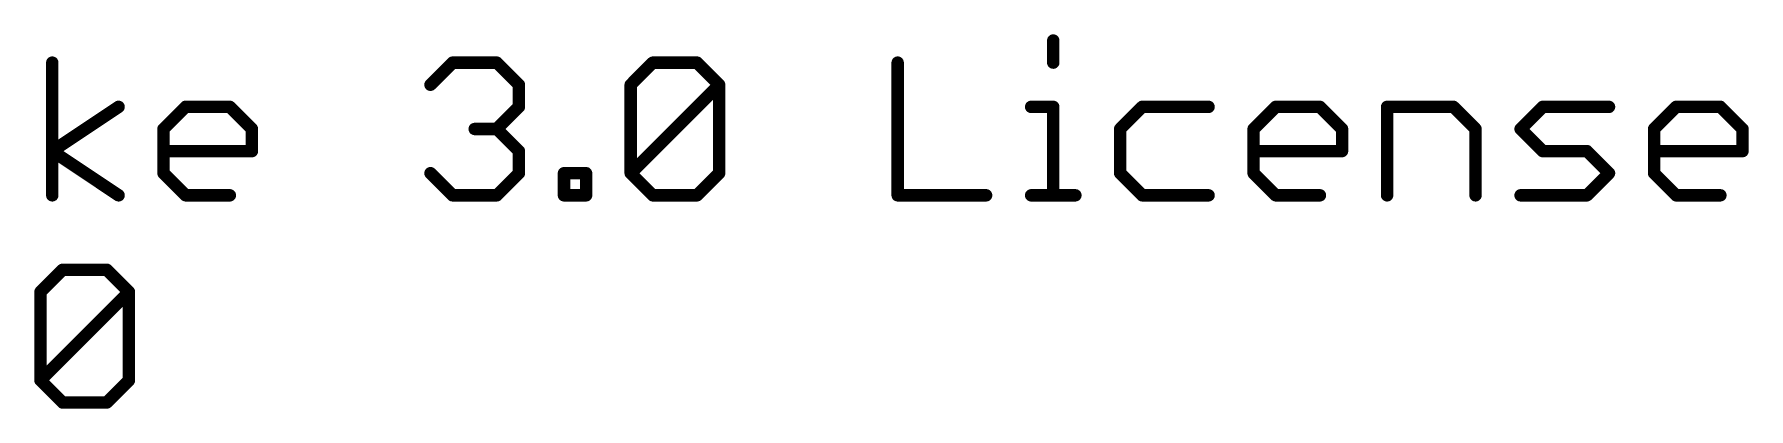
# Model space of a CAD drawing. Extents: x -24 to 84, y -14 to 41.
# Drawn here: x 62.48 to 83.5, y -6.99 to -2.39 of the extents above; entities that cross this region are included whole.
import ezdxf

# ---------------------------------------------------------------- set-up
doc = ezdxf.new("R2010")
doc.units = 0
doc.layers.add('51', color=53, linetype='CONTINUOUS')

msp = doc.modelspace()

# ---------------------------------------------------------------- linework, layer by layer
at = {"layer": '51', "const_width": 0.1524}
for points in [[(74.9746, -2.4706), (74.9746, -2.7418)], [(62.6976, -4.3688), (62.6976, -2.7418)], [(67.3363, -3.013), (67.6074, -2.7418)], [(67.6074, -2.7418), (68.1497, -2.7418)], [(68.1497, -2.7418), (68.4209, -3.013)], [(69.792, -3.013), (70.0631, -2.7418)], [(70.0631, -2.7418), (70.6055, -2.7418)], [(70.6055, -2.7418), (70.8766, -3.013)], [(73.0663, -2.7418), (73.0663, -4.3688)], [(68.4209, -3.013), (68.4209, -3.2841)], [(69.792, -4.0976), (69.792, -3.013)], [(69.792, -4.0976), (70.8766, -3.013)], [(70.8766, -3.013), (70.8766, -4.0976)], [(62.6976, -3.8265), (63.5111, -3.2841)], [(64.0619, -3.5553), (64.3331, -3.2841)], [(64.3331, -3.2841), (64.8754, -3.2841)], [(64.8754, -3.2841), (65.1466, -3.5553)], [(68.4209, -3.2841), (68.1497, -3.5553)], [(74.7035, -3.2841), (74.9746, -3.2841)], [(74.9746, -3.2841), (74.9746, -4.3688)], [(76.0661, -3.2841), (75.7949, -3.5553)], [(76.8796, -3.2841), (76.0661, -3.2841)], [(77.432, -3.5553), (77.7032, -3.2841)], [(77.7032, -3.2841), (78.2455, -3.2841)], [(78.2455, -3.2841), (78.5167, -3.5553)], [(79.0692, -4.3688), (79.0692, -3.2841)], [(79.0692, -3.2841), (79.8827, -3.2841)], [(79.8827, -3.2841), (80.1539, -3.5553)], [(80.7064, -3.5553), (80.9775, -3.2841)], [(80.9775, -3.2841), (81.791, -3.2841)], [(82.3435, -3.5553), (82.6147, -3.2841)], [(82.6147, -3.2841), (83.157, -3.2841)], [(83.157, -3.2841), (83.4282, -3.5553)], [(64.0619, -4.0976), (64.0619, -3.5553)], [(65.1466, -3.5553), (65.1466, -3.8265)], [(68.1497, -3.5553), (67.8786, -3.5553)], [(68.1497, -3.5553), (68.4209, -3.8265)], [(75.7949, -3.5553), (75.7949, -4.0976)], [(77.432, -4.0976), (77.432, -3.5553)], [(78.5167, -3.5553), (78.5167, -3.8265)], [(80.1539, -3.5553), (80.1539, -4.3688)], [(80.9775, -3.8265), (80.7064, -3.5553)], [(82.3435, -4.0976), (82.3435, -3.5553)], [(83.4282, -3.5553), (83.4282, -3.8265)], [(63.5111, -4.3688), (62.6976, -3.8265)], [(65.1466, -3.8265), (64.0619, -3.8265)], [(68.4209, -3.8265), (68.4209, -4.0976)], [(78.5167, -3.8265), (77.432, -3.8265)], [(81.5199, -3.8265), (80.9775, -3.8265)], [(81.791, -4.0976), (81.5199, -3.8265)], [(83.4282, -3.8265), (82.3435, -3.8265)], [(64.3331, -4.3688), (64.0619, -4.0976)], [(67.6074, -4.3688), (67.3363, -4.0976)], [(68.4209, -4.0976), (68.1497, -4.3688)], [(68.9734, -4.3688), (68.9734, -4.0976)], [(68.9734, -4.0976), (69.2446, -4.0976)], [(69.2446, -4.0976), (69.2446, -4.3688)], [(70.0631, -4.3688), (69.792, -4.0976)], [(70.8766, -4.0976), (70.6055, -4.3688)], [(75.7949, -4.0976), (76.0661, -4.3688)], [(77.7032, -4.3688), (77.432, -4.0976)], [(81.5199, -4.3688), (81.791, -4.0976)], [(82.6147, -4.3688), (82.3435, -4.0976)], [(64.8754, -4.3688), (64.3331, -4.3688)], [(68.1497, -4.3688), (67.6074, -4.3688)], [(69.2446, -4.3688), (68.9734, -4.3688)], [(70.6055, -4.3688), (70.0631, -4.3688)], [(73.0663, -4.3688), (74.151, -4.3688)], [(74.7035, -4.3688), (75.2458, -4.3688)], [(76.0661, -4.3688), (76.8796, -4.3688)], [(78.2455, -4.3688), (77.7032, -4.3688)], [(80.7064, -4.3688), (81.5199, -4.3688)], [(83.157, -4.3688), (82.6147, -4.3688)], [(62.5532, -5.553), (62.8244, -5.2818)], [(62.8244, -5.2818), (63.3667, -5.2818)], [(63.3667, -5.2818), (63.6378, -5.553)], [(62.5532, -6.6376), (62.5532, -5.553)], [(62.5532, -6.6376), (63.6378, -5.553)], [(63.6378, -5.553), (63.6378, -6.6376)], [(62.8244, -6.9088), (62.5532, -6.6376)], [(63.6378, -6.6376), (63.3667, -6.9088)], [(63.3667, -6.9088), (62.8244, -6.9088)]]:
    msp.add_lwpolyline(points, dxfattribs=at)
at = {"layer": '51', "const_width": 0.0762}
for points in [[(75.0127, -2.4706, 1), (74.9365, -2.4706)], [(62.7357, -2.7418, 1), (62.6595, -2.7418)], [(67.6074, -2.7037, 1), (67.6074, -2.7799)], [(67.6344, -2.7688, 1), (67.5805, -2.7149)], [(68.1767, -2.7149, 1), (68.1228, -2.7688)], [(68.1497, -2.7799, 1), (68.1497, -2.7037)], [(70.0631, -2.7037, 1), (70.0631, -2.7799)], [(70.0901, -2.7688, 1), (70.0362, -2.7149)], [(70.6324, -2.7149, 1), (70.5785, -2.7688)], [(70.6055, -2.7799, 1), (70.6055, -2.7037)], [(73.1044, -2.7418, 1), (73.0282, -2.7418)], [(74.9365, -2.7418, 1), (75.0127, -2.7418)], [(68.459, -3.013, 1), (68.3828, -3.013)], [(69.8301, -3.013, 1), (69.7539, -3.013)], [(70.9147, -3.013, 1), (70.8385, -3.013)], [(70.9036, -3.0399, 1), (70.8497, -2.986)], [(67.3093, -2.986, 1), (67.3632, -3.0399)], [(68.394, -3.0399, 1), (68.4478, -2.986)], [(69.765, -2.986, 1), (69.8189, -3.0399)], [(70.8497, -3.0399, 1), (70.9036, -2.986)], [(63.5323, -3.3158, 1), (63.49, -3.2524)], [(64.3331, -3.246, 1), (64.3331, -3.3222)], [(64.36, -3.3111, 1), (64.3062, -3.2572)], [(64.9024, -3.2572, 1), (64.8485, -3.3111)], [(64.8754, -3.3222, 1), (64.8754, -3.246)], [(68.3828, -3.2841, 1), (68.459, -3.2841)], [(68.4479, -3.3111, 1), (68.394, -3.2572)], [(74.7035, -3.246, 1), (74.7035, -3.3222)], [(75.0127, -3.2841, 1), (74.9365, -3.2841)], [(74.9746, -3.3222, 1), (74.9746, -3.246)], [(76.0661, -3.246, 1), (76.0661, -3.3222)], [(76.093, -3.3111, 1), (76.0391, -3.2572)], [(76.8796, -3.3222, 1), (76.8796, -3.246)], [(77.7032, -3.246, 1), (77.7032, -3.3222)], [(77.7302, -3.3111, 1), (77.6763, -3.2572)], [(78.2725, -3.2572, 1), (78.2186, -3.3111)], [(78.2455, -3.3222, 1), (78.2455, -3.246)], [(79.1073, -3.2841, 1), (79.0311, -3.2841)], [(79.0692, -3.246, 1), (79.0692, -3.3222)], [(79.9096, -3.2572, 1), (79.8558, -3.3111)], [(79.8827, -3.3222, 1), (79.8827, -3.246)], [(80.9775, -3.246, 1), (80.9775, -3.3222)], [(81.0045, -3.3111, 1), (80.9506, -3.2572)], [(81.791, -3.3222, 1), (81.791, -3.246)], [(82.6147, -3.246, 1), (82.6147, -3.3222)], [(82.6416, -3.3111, 1), (82.5877, -3.2572)], [(83.184, -3.2572, 1), (83.1301, -3.3111)], [(83.157, -3.3222, 1), (83.157, -3.246)], [(64.1, -3.5553, 1), (64.0238, -3.5553)], [(64.035, -3.5284, 1), (64.0889, -3.5822)], [(65.1847, -3.5553, 1), (65.1085, -3.5553)], [(65.1197, -3.5822, 1), (65.1735, -3.5284)], [(67.8786, -3.5172, 1), (67.8786, -3.5934)], [(68.1767, -3.5284, 1), (68.1228, -3.5822)], [(68.1228, -3.5284, 1), (68.1767, -3.5822)], [(68.1497, -3.5934, 1), (68.1497, -3.5172)], [(75.833, -3.5553, 1), (75.7568, -3.5553)], [(75.7679, -3.5284, 1), (75.8218, -3.5822)], [(77.4701, -3.5553, 1), (77.3939, -3.5553)], [(77.4051, -3.5284, 1), (77.459, -3.5822)], [(78.5548, -3.5553, 1), (78.4786, -3.5553)], [(78.4898, -3.5822, 1), (78.5436, -3.5284)], [(80.192, -3.5553, 1), (80.1158, -3.5553)], [(80.1269, -3.5822, 1), (80.1808, -3.5284)], [(80.7333, -3.5284, 1), (80.6794, -3.5822)], [(80.6794, -3.5284, 1), (80.7333, -3.5822)], [(82.3816, -3.5553, 1), (82.3054, -3.5553)], [(82.3166, -3.5284, 1), (82.3705, -3.5822)], [(83.4663, -3.5553, 1), (83.3901, -3.5553)], [(83.4012, -3.5822, 1), (83.4551, -3.5284)], [(62.7188, -3.7948, 1), (62.6765, -3.8582)], [(62.6765, -3.7948, 1), (62.7188, -3.8582)], [(64.0619, -3.7884, 1), (64.0619, -3.8646)], [(65.1466, -3.8646, 1), (65.1466, -3.7884)], [(68.459, -3.8265, 1), (68.3828, -3.8265)], [(68.394, -3.8534, 1), (68.4479, -3.7995)], [(77.432, -3.7884, 1), (77.432, -3.8646)], [(78.5167, -3.8646, 1), (78.5167, -3.7884)], [(80.9775, -3.7884, 1), (80.9775, -3.8646)], [(80.9506, -3.8534, 1), (81.0045, -3.7995)], [(81.5468, -3.7995, 1), (81.4929, -3.8534)], [(81.5199, -3.8646, 1), (81.5199, -3.7884)], [(82.3435, -3.7884, 1), (82.3435, -3.8646)], [(83.4282, -3.8646, 1), (83.4282, -3.7884)], [(65.1085, -3.8265, 1), (65.1847, -3.8265)], [(78.4786, -3.8265, 1), (78.5548, -3.8265)], [(83.3901, -3.8265, 1), (83.4663, -3.8265)], [(64.0889, -4.0707, 1), (64.035, -4.1246)], [(64.0238, -4.0976, 1), (64.1, -4.0976)], [(67.3632, -4.0707, 1), (67.3093, -4.1246)], [(68.3828, -4.0976, 1), (68.459, -4.0976)], [(68.4478, -4.1246, 1), (68.394, -4.0707)], [(69.0115, -4.0976, 1), (68.9353, -4.0976)], [(68.9734, -4.0595, 1), (68.9734, -4.1357)], [(69.2827, -4.0976, 1), (69.2065, -4.0976)], [(69.2446, -4.1357, 1), (69.2446, -4.0595)], [(69.8189, -4.0707, 1), (69.765, -4.1246)], [(69.765, -4.0707, 1), (69.8189, -4.1246)], [(69.7539, -4.0976, 1), (69.8301, -4.0976)], [(70.8385, -4.0976, 1), (70.9147, -4.0976)], [(70.9036, -4.1246, 1), (70.8497, -4.0707)], [(75.8218, -4.0707, 1), (75.7679, -4.1246)], [(75.7568, -4.0976, 1), (75.833, -4.0976)], [(77.459, -4.0707, 1), (77.4051, -4.1246)], [(77.3939, -4.0976, 1), (77.4701, -4.0976)], [(81.818, -4.1246, 1), (81.7641, -4.0707)], [(81.7641, -4.1246, 1), (81.818, -4.0707)], [(82.3705, -4.0707, 1), (82.3166, -4.1246)], [(82.3054, -4.0976, 1), (82.3816, -4.0976)], [(62.6595, -4.3688, 1), (62.7357, -4.3688)], [(63.49, -4.4005, 1), (63.5323, -4.3371)], [(64.3331, -4.3307, 1), (64.3331, -4.4069)], [(64.3062, -4.3957, 1), (64.36, -4.3419)], [(64.8754, -4.4069, 1), (64.8754, -4.3307)], [(67.6074, -4.3307, 1), (67.6074, -4.4069)], [(67.5805, -4.3957, 1), (67.6344, -4.3419)], [(68.1228, -4.3419, 1), (68.1767, -4.3957)], [(68.1497, -4.4069, 1), (68.1497, -4.3307)], [(68.9734, -4.3307, 1), (68.9734, -4.4069)], [(68.9353, -4.3688, 1), (69.0115, -4.3688)], [(69.2065, -4.3688, 1), (69.2827, -4.3688)], [(69.2446, -4.4069, 1), (69.2446, -4.3307)], [(70.0631, -4.3307, 1), (70.0631, -4.4069)], [(70.0362, -4.3957, 1), (70.0901, -4.3419)], [(70.5785, -4.3419, 1), (70.6324, -4.3957)], [(70.6055, -4.4069, 1), (70.6055, -4.3307)], [(73.0663, -4.3307, 1), (73.0663, -4.4069)], [(73.0282, -4.3688, 1), (73.1044, -4.3688)], [(74.151, -4.4069, 1), (74.151, -4.3307)], [(74.7035, -4.3307, 1), (74.7035, -4.4069)], [(74.9365, -4.3688, 1), (75.0127, -4.3688)], [(75.2458, -4.4069, 1), (75.2458, -4.3307)], [(76.0661, -4.3307, 1), (76.0661, -4.4069)], [(76.0391, -4.3957, 1), (76.093, -4.3419)], [(76.8796, -4.4069, 1), (76.8796, -4.3307)], [(77.7032, -4.3307, 1), (77.7032, -4.4069)], [(77.6763, -4.3957, 1), (77.7302, -4.3419)], [(78.2455, -4.4069, 1), (78.2455, -4.3307)], [(79.0311, -4.3688, 1), (79.1073, -4.3688)], [(80.1158, -4.3688, 1), (80.192, -4.3688)], [(80.7064, -4.3307, 1), (80.7064, -4.4069)], [(81.4929, -4.3419, 1), (81.5468, -4.3957)], [(81.5199, -4.4069, 1), (81.5199, -4.3307)], [(82.6147, -4.3307, 1), (82.6147, -4.4069)], [(82.5877, -4.3957, 1), (82.6416, -4.3419)], [(83.157, -4.4069, 1), (83.157, -4.3307)], [(62.8244, -5.2437, 1), (62.8244, -5.3199)], [(62.8513, -5.3088, 1), (62.7974, -5.2549)], [(63.3936, -5.2549, 1), (63.3397, -5.3088)], [(63.3667, -5.3199, 1), (63.3667, -5.2437)], [(62.5262, -5.526, 1), (62.5801, -5.5799)], [(62.5913, -5.553, 1), (62.5151, -5.553)], [(63.6759, -5.553, 1), (63.5997, -5.553)], [(63.6648, -5.5799, 1), (63.6109, -5.526)], [(63.6109, -5.5799, 1), (63.6648, -5.526)], [(62.5801, -6.6107, 1), (62.5262, -6.6646)], [(62.5262, -6.6107, 1), (62.5801, -6.6646)], [(62.5151, -6.6376, 1), (62.5913, -6.6376)], [(63.5997, -6.6376, 1), (63.6759, -6.6376)], [(63.6648, -6.6646, 1), (63.6109, -6.6107)], [(62.8244, -6.8707, 1), (62.8244, -6.9469)], [(62.7974, -6.9357, 1), (62.8513, -6.8819)], [(63.3397, -6.8819, 1), (63.3936, -6.9357)], [(63.3667, -6.9469, 1), (63.3667, -6.8707)]]:
    msp.add_lwpolyline(points, format="xyb", dxfattribs=at)

doc.saveas('drawing.dxf')
